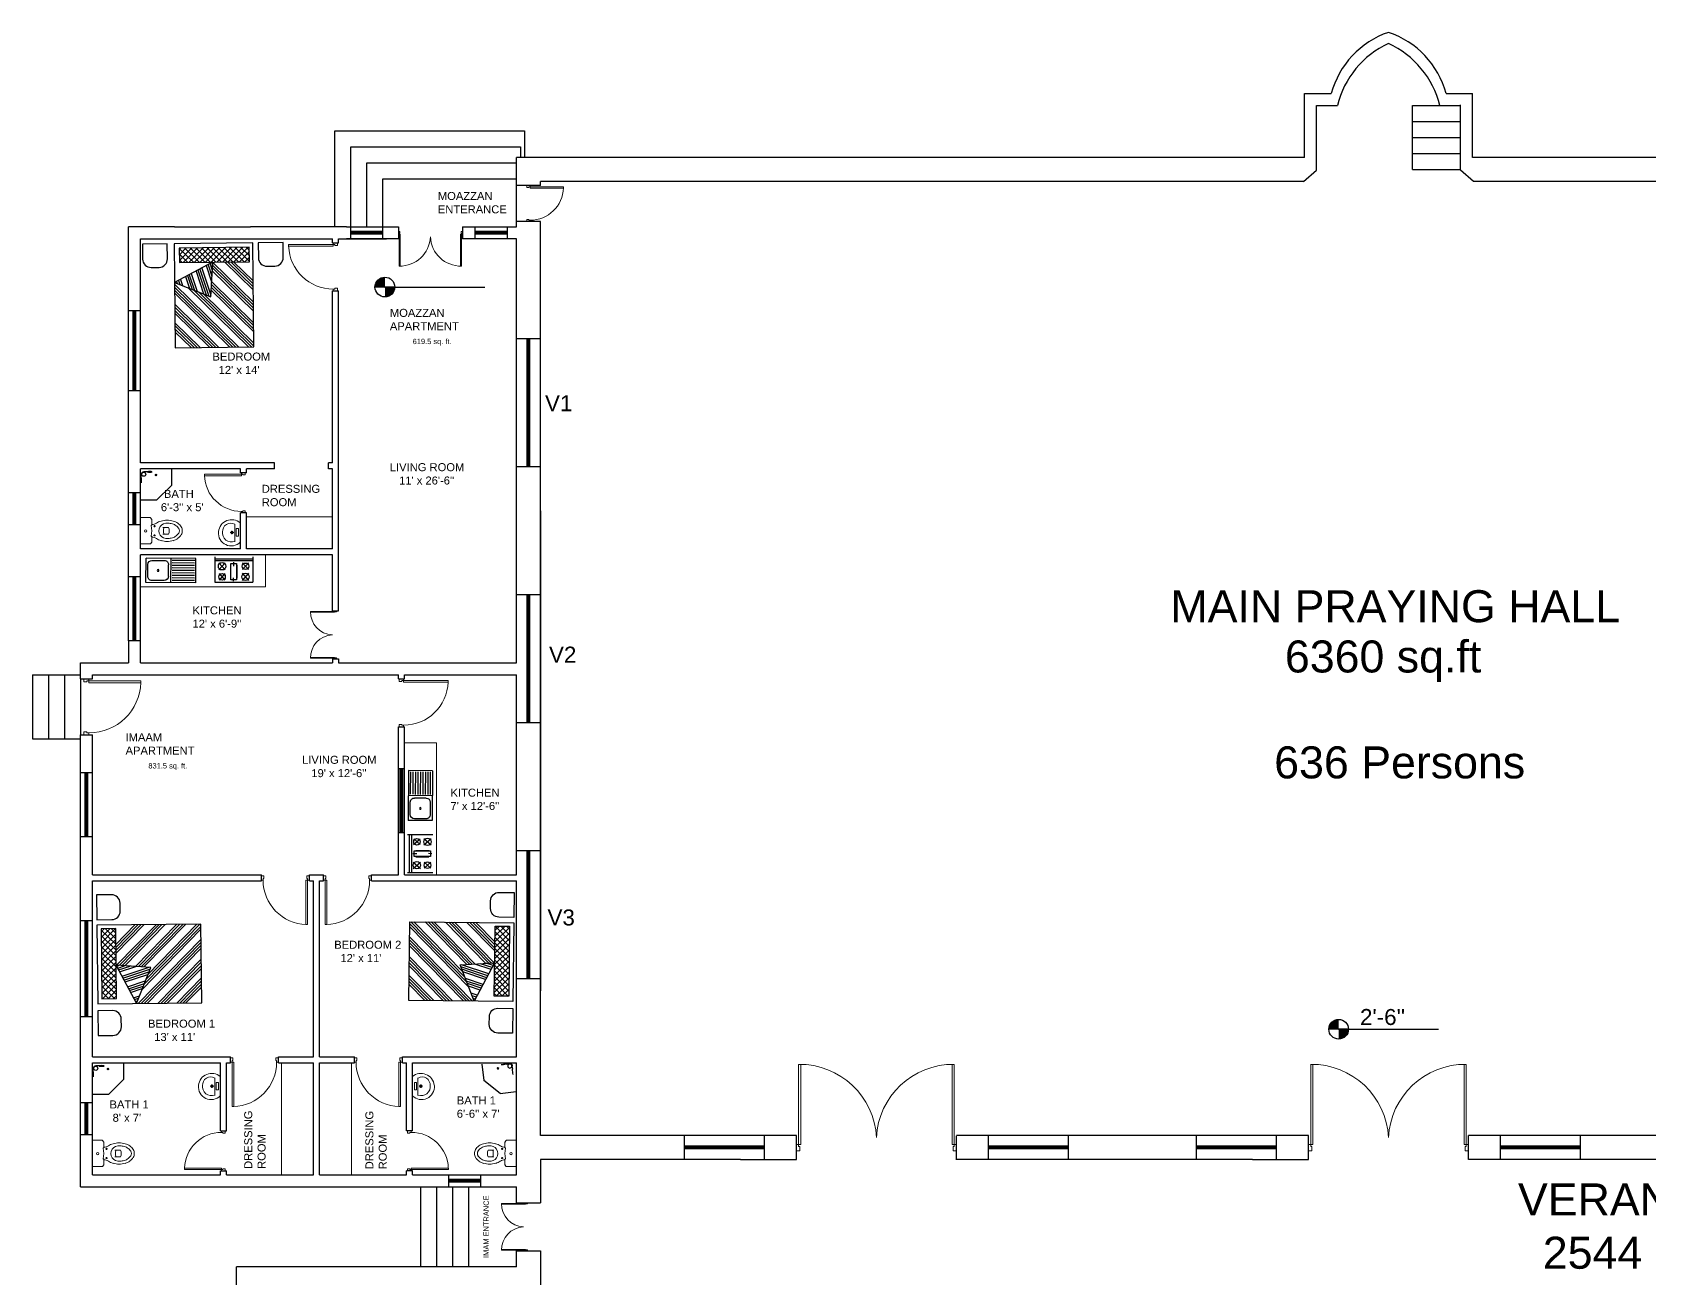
# Model space of a CAD drawing. Header units: inches. Extents: x -6210 to 141093, y -2740 to 21225.
# Drawn here: x 87850 to 89063, y 6808 to 7742 of the extents above; entities that cross this region are included whole.
import ezdxf

# ---------------------------------------------------------------- set-up
doc = ezdxf.new("R2010")
doc.units = ezdxf.units.IN
doc.header["$LTSCALE"] = 100
doc.header["$MEASUREMENT"] = 0
doc.linetypes.add('CENTER', pattern=[2, 1.25, -0.25, 0.25, -0.25])
for name, color, linetype in [('1text', 6, 'Continuous'), ('FIXTURES', 251, 'Continuous'), ('furniture', 9, 'Continuous'), ('steps', 9, 'Continuous'), ('wal 1', 1, 'CENTER'), ('walls', 1, 'Continuous'), ('windows', 150, 'Continuous')]:
    doc.layers.add(name, color=color, linetype=linetype)
doc.layers.add('DOOR', color=11, linetype='Continuous', lineweight=5)
doc.layers.add('FURNITUR', color=253, linetype='Continuous', lineweight=18)
doc.styles.get("Standard").update_dxf_attribs({"font": 'arial.ttf', "height": 4})

# ---------------------------------------------------------------- blocks, each defined once
blk = doc.blocks.new('FDSADDFAEREWRWER')
at = {"layer": 'FURNITUR'}
for p, q in [((38122.8, -26485.2), (38118.7, -26485.2)), ((38129.7, -26484.3), (38128.3, -26484.3)), ((38129, -26485), (38129, -26483.6)), ((38131, -26483.3), (38131, -26479.5)), ((38131, -26487.7), (38131.5, -26483.7)), ((38131, -26487.7), (38131.5, -26491.7)), ((38131.1, -26479.3), (38132, -26478)), ((38131.4, -26483.6), (38131.1, -26483.4)), ((38139.5, -26477.9), (38132.4, -26477.9)), ((38139.7, -26497.4), (38139.7, -26478.1)), ((38122.8, -26490.3), (38118.7, -26490.3)), ((38129.7, -26491.2), (38128.3, -26491.2)), ((38129, -26491.9), (38129, -26490.5)), ((38131, -26495.9), (38131, -26492.1)), ((38131.3, -26491.9), (38131.1, -26492)), ((38131.1, -26496.2), (38132, -26497.4)), ((38139.5, -26497.6), (38132.4, -26497.6))]:
    blk.add_line(p, q, dxfattribs=at)
at = {"layer": 'FURNITUR', "extrusion": (0, 0, -1)}
for centre, major_axis, start_param, end_param in [((38113.9, -26487.7), (-4.02, 4.02), -0.785398, -0.250471), ((38113.9, -26487.7), (-4.02, -4.02), 0.250471, 0.785398), ((38116.6, -26489.4), (-6.28, 6.28), -0.250471, 0.175324), ((38113.9, -26487.7), (-2.45, -2.45), 0.785398, 1.320326), ((38113.9, -26487.7), (-2.45, 2.45), -1.320326, -0.785398), ((38116.6, -26489.4), (-4.71, 4.71), -0.250471, 0.175324), ((38118.4, -26491.9), (-8.51, 8.51), 0.175324, 0.503558), ((38118.4, -26491.9), (-6.94, -6.94), 1.74612, 2.074355), ((38119.6, -26496), (-11.5, 11.5), 0.503558, 0.785398), ((38119.6, -26496), (-9.95, -9.95), 2.074355, 2.310238), ((38123.2, -26487.7), (-3.69, -3.69), 0.295539, 1.275258), ((38118.7, -26485.4), (-0.125, -0.125), 1.275258, 2.356194), ((38119.9, -26487.7), (-4.12, 4.12), 0.626699, 4.08569), ((38119.6, -26496), (-11.5, -11.5), 2.356194, 2.638034), ((38114.8, -26487.7), (-5.34, -5.34), 3.582609, 4.271372), ((38120.8, -26491.9), (-8.51, 8.51), 1.067238, 1.389176), ((38131.1, -26476), (-4.89, -4.89), 5.503466, 6.019803), ((38129, -26484.3), (-0.275, 0.275), 3.926991, 7.068583), ((38129, -26484.3), (-0.275, 0.275), 0.785398, 3.926991), ((38131.5, -26479.5), (-0.314, 0.314), -0.785398, -0.165149), ((38131.2, -26483.3), (-0.125, 0.125), 4.434999, 5.497787), ((38131.3, -26483.7), (-0.125, -0.125), 2.864203, 4.034681), ((38132.4, -26478.3), (-0.314, -0.314), 1.405648, 2.356194), ((38135.7, -26487.7), (-0.627, 0.627), -0.785398, 2.356194), ((38135.7, -26487.7), (-0.627, -0.627), 3.926991, 7.068583), ((38139.5, -26478.1), (-0.157, -0.157), 2.356194, 3.926991), ((38116.6, -26486.1), (-6.28, 6.28), 4.537065, 4.96286), ((38116.6, -26486.1), (-4.71, 4.71), 4.537065, 4.96286), ((38118.4, -26483.5), (-8.51, 8.51), 4.208831, 4.537065), ((38118.4, -26483.5), (-6.94, -6.94), 5.779627, 6.107861), ((38119.6, -26479.4), (-11.5, -11.5), 5.497787, 5.779627), ((38119.6, -26479.4), (-9.95, 9.95), 3.972947, 4.208831), ((38118.7, -26490.1), (-0.125, 0.125), 3.926991, 5.007928), ((38119.6, -26479.4), (-11.5, 11.5), 3.645151, 3.926991), ((38120.8, -26483.5), (-8.51, -8.51), 4.894009, 5.215947), ((38131.1, -26499.4), (-4.89, 4.89), 0.263382, 0.779719), ((38129, -26491.2), (-0.275, 0.275), 3.926991, 7.068583), ((38129, -26491.2), (-0.275, 0.275), 0.785398, 3.926991), ((38131.2, -26492.1), (-0.125, 0.125), -0.785398, 0.415559), ((38131.5, -26495.9), (-0.314, 0.314), -1.405648, -0.785398), ((38131.3, -26491.7), (-0.125, -0.125), 3.819301, 5.127948), ((38132.4, -26497.2), (-0.314, 0.314), 3.926991, 4.877538), ((38139.5, -26497.4), (-0.157, -0.157), 3.926991, 5.497787)]:
    blk.add_ellipse(centre, major_axis=major_axis, ratio=1, start_param=start_param, end_param=end_param, dxfattribs=at)
blk = doc.blocks.new('LAV', base_point=(396, 588))
for p, q in [((396.2, 580.6), (396.2, 595.1)), ((397.6, 585), (397.6, 590.7)), ((397.6, 590.7), (399.3, 590.7)), ((399.3, 585), (397.6, 585)), ((399.3, 590.7), (399.3, 585)), ((400.3, 580.9), (400.3, 594)), ((396.2, 580.6), (396.2, 580.6)), ((400.3, 580.9), (400.3, 580.9))]:
    blk.add_line(p, q)
for centre, radius, start, end in [((402.6, 587.4), 10, 6.3511, 130.1512), ((403.4, 588.7), 6.06, 355.5607, 119.9347), ((403, 587.4), 9.62, 225.0409, 4.876), ((402.9, 587.3), 6.63, 247.3713, 10.7334)]:
    blk.add_arc(centre, radius, start, end)
blk = doc.blocks.new('A$C56213ABD')
for points in [[(11.2, 10.1), (8.6, 10.1)], [(9.9, 11.4), (9.9, 8.7)]]:
    blk.add_lwpolyline(points)
for radius in [0.938, 0.75]:
    blk.add_circle((9.9, 10.1), radius)
at = {"rotation": 270}
blk.add_blockref('LAV', (10.1, 16.5), dxfattribs=at)
blk = doc.blocks.new('D')
at = {"layer": 'DOOR'}
for p, q in [((73476.83, 10997.38), (73476.83, 10955.35)), ((73477.98, 10955.35), (73477.98, 10997.38)), ((73557.36, 10955.35), (73557.36, 10997.38)), ((73558.52, 10997.38), (73558.52, 10955.35)), ((73475.67, 10955.37), (73476.83, 10955.37)), ((73475.67, 10951.98), (73475.67, 10955.37)), ((73476.83, 10955.37), (73476.83, 10954.21)), ((73476.83, 10955.35), (73477.98, 10955.35)), ((73476.83, 10954.21), (73477.4, 10954.21)), ((73477.4, 10954.21), (73477.4, 10951.98)), ((73558.52, 10955.35), (73557.36, 10955.35)), ((73557.94, 10954.21), (73557.94, 10951.98)), ((73558.52, 10954.21), (73557.94, 10954.21)), ((73559.67, 10955.37), (73558.52, 10955.37)), ((73558.52, 10955.37), (73558.52, 10954.21)), ((73559.67, 10951.98), (73559.67, 10955.37)), ((73477.4, 10951.98), (73475.67, 10951.98)), ((73557.94, 10951.98), (73559.67, 10951.98))]:
    blk.add_line(p, q, dxfattribs=at)
for centre, start, end in [((73477.4, 10957.07), 2.7057, 90.82091), ((73557.94, 10957.07), 89.17909, 177.2943)]:
    blk.add_arc(centre, 40.31, start, end, dxfattribs=at)
blk = doc.blocks.new('D1')
for points in [[(1.5, 40.9), (1.5, 1.9), (3, 1.9), (3, 40.9)], [(1.5, 0.4), (2.2, 0.4), (2.2, -1.9), (0, -1.9), (0, 1.9), (1.5, 1.9)], [(42, 1.9), (42, -1.9), (39.8, -1.9), (39.8, 0.4), (40.5, 0.4), (40.5, 1.9)]]:
    blk.add_lwpolyline(points, close=True)
blk.add_arc((1.5, 1.9), 39, 0, 88.1502)
blk = doc.blocks.new('*X11')
at = {"color": 0}
for p, q in [((668.9, 1093.1), (682.2, 1106.5)), ((668.9, 1098.5), (676.9, 1106.5)), ((668.9, 1103.8), (671.6, 1106.5)), ((678.4, 1092.9), (668.9, 1102.4)), ((683.7, 1092.9), (670.1, 1106.5)), ((674, 1092.9), (687.5, 1106.5)), ((689, 1092.9), (675.4, 1106.5)), ((679.3, 1092.9), (692.8, 1106.5)), ((694.3, 1092.9), (680.7, 1106.5)), ((684.6, 1092.9), (698.1, 1106.5)), ((699.6, 1092.9), (686, 1106.5)), ((689.9, 1092.9), (703.4, 1106.5)), ((704.9, 1092.9), (691.3, 1106.5)), ((695.2, 1092.9), (708.7, 1106.5)), ((710.2, 1092.9), (696.6, 1106.5)), ((700.5, 1092.9), (714.1, 1106.5)), ((715.5, 1092.9), (701.9, 1106.5)), ((705.8, 1092.9), (719.4, 1106.5)), ((720.8, 1092.9), (707.2, 1106.5)), ((711.1, 1092.9), (724.7, 1106.5)), ((726.1, 1092.9), (712.5, 1106.5)), ((716.4, 1092.9), (730, 1106.5)), ((731.4, 1092.9), (717.8, 1106.5)), ((721.7, 1092.9), (734.9, 1106.1)), ((734.9, 1094.7), (723.1, 1106.5)), ((727, 1092.9), (734.9, 1100.8)), ((734.9, 1100), (728.4, 1106.5)), ((734.9, 1105.3), (733.7, 1106.5)), ((673.1, 1092.9), (668.9, 1097.1)), ((732.3, 1092.9), (734.9, 1095.5))]:
    blk.add_line(p, q, dxfattribs=at)
blk = doc.blocks.new('BED')
for p, q in [((-30, -4.1), (36, -4.1)), ((-30, -17.7), (-30, -4.1)), ((36, -4.1), (36, -17.7)), ((-33.3, -44.3), (-6.6, -17.7)), ((-33.3, -38.7), (-12.3, -17.7)), ((-33.3, -41.5), (-9.4, -17.7)), ((-33.3, -35.8), (-15.1, -17.7)), ((-33.3, -55.8), (4.9, -17.7)), ((-33.3, -58.6), (4.8, -20.6)), ((-33.3, -61.4), (5, -23.2)), ((-33.3, -64.3), (5.2, -25.9)), ((36, -17.7), (-30, -17.7)), ((6.9, -50.3), (4.6, -17.8)), ((4.7, -17.9), (40.8, -36.5)), ((5.4, -18.3), (4.8, -20.2)), ((7.2, -19.2), (5.1, -25.6)), ((9, -20.1), (5.5, -30.9)), ((10.9, -20.8), (5.9, -36.3)), ((15, -23.2), (6.8, -48.8)), ((16.8, -24.1), (8.6, -49.6)), ((18.7, -24.9), (11, -48.6)), ((20.4, -26.2), (13.5, -47.6)), ((25, -28.3), (19.6, -45.1)), ((26.8, -29.3), (22, -44.2)), ((28.6, -30.2), (24.4, -43.2)), ((-33.3, -75.2), (5.9, -36.1)), ((-33.3, -78), (6.1, -38.7)), ((-33.3, -80.9), (6.2, -41.4)), ((-33.3, -83.7), (6.4, -44)), ((-33.3, -97.2), (18.3, -45.7)), ((-31.3, -98.1), (23.1, -43.7)), ((-28.5, -98.1), (27.9, -41.8)), ((-19.1, -98.1), (40.8, -38.2)), ((-16.3, -98.1), (40.8, -41)), ((-13.5, -98.1), (40.8, -43.9)), ((40.8, -36.5), (6.9, -50.3)), ((30.4, -31.1), (26.8, -42.2)), ((35.3, -33.7), (33.5, -39.5)), ((37.1, -34.6), (35.9, -38.5)), ((38.9, -35.5), (38.3, -37.5)), ((-33.3, -94.4), (13.5, -47.6)), ((-10.6, -98.1), (40.8, -46.7)), ((-0.2, -98.1), (40.8, -57.1)), ((2.6, -98.1), (40.8, -59.9)), ((5.5, -98.1), (40.8, -62.8)), ((8.3, -98.1), (40.8, -65.6)), ((17.4, -98.1), (40.8, -74.7)), ((20.2, -98.1), (40.8, -77.5)), ((23.1, -98.1), (40.8, -80.4)), ((25.9, -98.1), (40.8, -83.2))]:
    blk.add_line(p, q)
for points in [[(-61.9, -14.1), (-61.9, 0), (-38.5, 0), (-38.5, -14.1, -0.414214), (-46.5, -22.1), (-53.9, -22.1, -0.414214)], [(47.3, -14.1), (47.3, 0), (70.7, 0), (70.7, -14.1, -0.414214), (62.7, -22.1), (55.3, -22.1, -0.414214)]]:
    blk.add_lwpolyline(points, format="xyb", close=True)
blk.add_lwpolyline([(-33.3, -98.1), (-33.3, 0), (40.8, 0), (40.8, -98.1)], close=True)
blk.add_blockref('*X11', (-698.9, -1110.6))
blk = doc.blocks.new('f')
at = {"layer": 'FIXTURES'}
for p, q in [((3718.8, 2061), (3718.8, 2080.5)), ((3746.2, 2079.7), (3746.2, 2079.3)), ((3746.2, 2079.5), (3750.2, 2079.5)), ((3753.2, 2072.4), (3753.2, 2076.5)), ((3718.8, 2061), (3736.8, 2043)), ((3750.3, 2060.9), (3748.5, 2062.7)), ((3750.3, 2062.7), (3748.5, 2060.9)), ((3753, 2072.4), (3753.4, 2072.4)), ((3756.8, 2043), (3736.8, 2043))]:
    blk.add_line(p, q, dxfattribs=at)
for centre, radius in [((3750.3, 2076.5), 2.45), ((3749.4, 2061.8), 0.675)]:
    blk.add_circle(centre, radius, dxfattribs=at)
for centre, radius, start, end in [((3743, 2115.6), 36.4, 265.0668, 274.9332), ((3750.2, 2076.5), 3.03, 0, 90), ((3789.3, 2069.3), 36.4, 175.0668, 184.9332), ((3717.1, 2069.3), 36.4, 355.0668, 4.9332)]:
    blk.add_arc(centre, radius, start, end, dxfattribs=at)
blk = doc.blocks.new('COOKR2')
at = {"layer": 'furniture'}
for p, q in [((12.7, 54), (36.7, 54)), ((14.7, 18), (14.7, 54)), ((16.7, 54), (16.7, 18)), ((18.6, 44.3), (24.7, 49.8)), ((18.6, 49.8), (24.7, 44.3)), ((28.3, 44), (35, 50)), ((28.3, 50), (35, 44)), ((17.8, 35.8), (21.7, 35.8)), ((20.7, 38.8), (33.1, 38.8)), ((20.7, 32.8), (33.1, 32.8)), ((35.7, 35.8), (32.5, 35.8)), ((12.7, 18), (36.7, 18)), ((18.3, 27.9), (25, 21.9)), ((18.3, 21.9), (25, 27.9)), ((28.6, 27.7), (34.7, 22.2)), ((28.6, 22.2), (34.7, 27.7))]:
    blk.add_line(p, q, dxfattribs=at)
blk.add_lwpolyline([(19.1, 38.6), (34.5, 38.6), (34.5, 33.1), (19.1, 33.1)], close=True, dxfattribs=at)
for centre, radius in [((21.7, 47), 3.08), ((31.7, 47), 3.49), ((21.7, 24.9), 3.49), ((31.7, 24.9), 3.08)]:
    blk.add_circle(centre, radius, dxfattribs=at)
blk = doc.blocks.new('sink')
at = {"layer": 'furniture'}
for p, q in [((72792.84, 10161.05), (72819.81, 10165.76)), ((72795.12, 10147.99), (72792.84, 10161.05)), ((72793.7, 10160.09), (72805.84, 10162.21)), ((72793.94, 10158.74), (72806.07, 10160.86)), ((72808.6, 10150.34), (72806.32, 10163.4)), ((72809.32, 10153.94), (72808.22, 10160.26)), ((72816.82, 10164.08), (72810.08, 10162.9)), ((72820.56, 10155.9), (72819.46, 10162.22)), ((72822.09, 10152.69), (72819.81, 10165.76)), ((72794.17, 10157.4), (72806.31, 10159.51)), ((72794.41, 10156.05), (72806.54, 10158.16)), ((72794.64, 10154.7), (72806.78, 10156.82)), ((72794.88, 10153.35), (72807.01, 10155.47)), ((72795.11, 10152), (72807.25, 10154.12)), ((72795.12, 10147.99), (72822.09, 10152.69)), ((72795.35, 10150.65), (72807.48, 10152.77)), ((72795.58, 10149.31), (72807.72, 10151.42)), ((72811.96, 10152.08), (72818.7, 10153.26))]:
    blk.add_line(p, q, dxfattribs=at)
blk.add_circle((72814.39, 10158.08), 0.446, dxfattribs=at)
for centre, start, end in [((72810.47, 10160.65), 99.89527, 189.89527), ((72817.21, 10161.83), 9.89527, 99.89527), ((72811.57, 10154.33), 189.89527, 279.89527), ((72818.31, 10155.51), 279.89527, 9.89527)]:
    blk.add_arc(centre, 2.28, start, end, dxfattribs=at)

msp = doc.modelspace()

# ---------------------------------------------------------------- hatches: boundary and pattern name
at = {"layer": '1text'}
h = msp.add_hatch(color=256, dxfattribs=at)
h.dxf.hatch_style = 1
h.paths.add_polyline_path([(88114.66628, 7558.81991, 0.4142135624), (88107.28305, 7551.43667), (88114.66628, 7551.43667)])
h.paths.add_polyline_path([(88122.04952, 7551.43667), (88114.66628, 7551.43667), (88114.66628, 7544.05344, 0.4142135624)])
h = msp.add_hatch(color=256, dxfattribs=at)
h.dxf.hatch_style = 1
h.paths.add_polyline_path([(88829.96904, 7002.28195, 0.4142135624), (88822.5858, 6994.89872), (88829.96904, 6994.89872)])
h.paths.add_polyline_path([(88837.35227, 6994.89872), (88829.96904, 6994.89872), (88829.96904, 6987.51548, 0.4142135624)])

# ---------------------------------------------------------------- linework, layer by layer
for p, q in [((88122.04952, 7551.43667), (88107.28305, 7551.43667)), ((88114.66628, 7551.43667), (88189.60768, 7551.43667)), ((88837.35227, 6994.89872), (88822.5858, 6994.89872)), ((88829.96904, 6994.89872), (88904.91043, 6994.89872))]:
    msp.add_line(p, q, dxfattribs=at)
for centre in [(88114.66628, 7551.43667), (88829.96904, 6994.89872)]:
    msp.add_circle(centre, 7.38324, dxfattribs=at)
at = {"layer": 'FIXTURES'}
msp.add_line((87987.08838, 7330.16224), (88015.65397, 7330.16224), dxfattribs=at)
at = {"layer": 'FURNITUR'}
for p, q in [((88075.32052, 7379.09943), (88010.82052, 7379.09943)), ((88025.28282, 7350.59943), (88025.28282, 7326.59943)), ((88025.28282, 7326.59943), (87931.32052, 7326.59943)), ((88129.32052, 7209.69475), (88153.32052, 7209.69475)), ((88153.32052, 7110.59943), (88153.32052, 7209.69475)), ((88037.07052, 6885.59943), (88037.07052, 6969.59943)), ((88089.57052, 6885.59943), (88089.57052, 6969.59943))]:
    msp.add_line(p, q, dxfattribs=at)
at = {"layer": 'steps'}
for p, q in [((88885.32052, 7687.58138), (88921.32052, 7687.58138)), ((88885.32052, 7639.58138), (88885.32052, 7687.58138)), ((88921.32052, 7639.58138), (88921.32052, 7688.05719)), ((88077.23672, 7596.59943), (88077.23672, 7668.59943)), ((88077.23672, 7668.59943), (88219.32052, 7668.59943)), ((88219.32052, 7668.59943), (88219.32052, 7648.58138)), ((88885.32052, 7675.58138), (88921.32052, 7675.58138)), ((88089.23672, 7596.59943), (88089.23672, 7656.59943)), ((88089.23672, 7656.59943), (88216.32052, 7656.59943)), ((88216.32052, 7656.59943), (88216.32052, 7648.58138)), ((88885.32052, 7663.58138), (88921.32052, 7663.58138)), ((88101.23672, 7596.59943), (88101.23672, 7644.59943)), ((88101.23672, 7644.59943), (88213.32052, 7644.59943)), ((88885.32052, 7651.58138), (88921.32052, 7651.58138)), ((88113.23672, 7596.59943), (88113.23672, 7632.59943)), ((88113.23672, 7632.59943), (88213.32052, 7632.59943)), ((88885.32052, 7639.58138), (88921.32052, 7639.58138)), ((88213.32052, 7600.58138), (88213.32052, 7627.58138)), ((87850.32052, 7260.59943), (87850.32052, 7212.59943)), ((87850.32052, 7260.59943), (87886.32052, 7260.59943)), ((87862.32052, 7260.59943), (87862.32052, 7212.59943)), ((87874.32052, 7260.59943), (87874.32052, 7212.59943)), ((87886.32052, 7257.59943), (87886.32052, 7215.59943)), ((87850.32052, 7212.59943), (87886.32052, 7212.59943)), ((88141.32052, 6876.59943), (88141.32052, 6816.59943)), ((88153.32052, 6876.59943), (88153.32052, 6816.59943)), ((88165.32052, 6876.59943), (88165.32052, 6816.59943)), ((88177.32052, 6876.59943), (88177.32052, 6816.59943))]:
    msp.add_line(p, q, dxfattribs=at)
at = {"layer": 'wal 1'}
for p, q in [((87956.82052, 7596.59943), (87922.32052, 7596.59943)), ((88085.82052, 7596.59943), (88013.82052, 7596.59943)), ((87931.32052, 7587.59943), (87956.82052, 7587.59943)), ((88013.82052, 7587.59943), (88043.82052, 7587.59943)), ((88043.82052, 7587.59943), (88075.32052, 7587.59943)), ((88075.32052, 7584.59943), (88079.82052, 7584.59943)), ((88079.82052, 7587.59943), (88085.82052, 7587.59943)), ((88075.32052, 7548.59943), (88079.82052, 7548.59943))]:
    msp.add_line(p, q, dxfattribs=at)
at = {"layer": 'walls', "color": 1}
for p, q in [((88804.32052, 7648.58138), (88804.32052, 7696.58138)), ((88804.32052, 7696.58138), (88824.46797, 7696.58138)), ((88910.49777, 7696.58138), (88930.32052, 7696.58138)), ((88930.32052, 7648.58138), (88930.32052, 7696.58138)), ((88813.32052, 7648.58138), (88813.32052, 7687.58138)), ((88813.32052, 7687.58138), (88829.12278, 7687.58138)), ((88905.84184, 7687.58138), (88921.32052, 7687.58138)), ((88921.32052, 7648.58138), (88921.32052, 7687.58138)), ((88804.32052, 7648.58138), (88804.32052, 7656.6222)), ((88813.32052, 7639.10755), (88813.32052, 7656.6222)), ((88921.32052, 7639.10755), (88921.32052, 7658.03744)), ((88930.32052, 7648.58138), (88930.32052, 7658.03744)), ((88788.40113, 7648.58138), (88213.32052, 7648.58138)), ((88213.32052, 7627.58138), (88213.32052, 7648.58138)), ((88804.32052, 7648.58138), (88788.40113, 7648.58138)), ((89521.32052, 7648.58138), (88930.32052, 7648.58138)), ((88788.40113, 7630.58138), (88231.32052, 7630.58138)), ((88231.32052, 7627.58138), (88231.32052, 7630.58138)), ((88803.60185, 7630.58138), (88788.40113, 7630.58138)), ((89503.32052, 7630.58138), (88931.03919, 7630.58138)), ((88231.32052, 7627.58138), (88213.32052, 7627.58138)), ((88213.32052, 7596.59943), (88213.32052, 7600.58138)), ((88231.32052, 7600.58138), (88213.32052, 7600.58138)), ((88231.32052, 6915.08138), (88231.32052, 7600.58138)), ((88213.32052, 7566.59943), (88213.32052, 7587.59943)), ((88213.32052, 7542.59943), (88213.32052, 7566.59943)), ((88213.32052, 7269.59943), (88213.32052, 7542.59943)), ((88231.32052, 7383.71544), (88231.32052, 7023.71544)), ((88124.82052, 7257.59943), (88124.82052, 7260.59943)), ((88129.32052, 7257.59943), (88129.32052, 7260.59943)), ((88213.32052, 7110.59943), (88213.32052, 7260.59943)), ((88213.32052, 7191.59943), (88213.32052, 7260.59943)), ((88124.82052, 7110.59943), (88124.82052, 7221.59943)), ((88129.32052, 7110.59943), (88129.32052, 7221.59943)), ((88213.32052, 7020.59943), (88213.32052, 7106.09943)), ((88213.32052, 6974.09943), (88213.32052, 7020.59943)), ((88213.32052, 6885.59943), (88213.32052, 6969.59943)), ((88423.32059, 6915.08138), (88231.32052, 6915.08138)), ((88339.32052, 6897.08138), (88339.32052, 6915.08138)), ((88399.32052, 6897.08138), (88399.32052, 6915.08138)), ((88423.32059, 6897.13115), (88423.32059, 6915.13115)), ((88807.32059, 6915.08138), (88543.32045, 6915.08138)), ((88543.32045, 6897.03162), (88543.32045, 6915.03162)), ((88567.32052, 6897.08138), (88567.32052, 6915.08138)), ((88627.32052, 6897.08138), (88627.32052, 6915.08138)), ((88723.32052, 6897.08138), (88723.32052, 6915.08138)), ((88783.32052, 6897.08138), (88783.32052, 6915.08138)), ((88807.32059, 6897.13115), (88807.32059, 6915.13115)), ((89191.32052, 6915.08138), (88927.32052, 6915.08138)), ((88927.32052, 6897.08138), (88927.32052, 6915.08138)), ((88951.32052, 6897.08138), (88951.32052, 6915.08138)), ((89011.32052, 6897.08138), (89011.32052, 6915.08138)), ((88381.32052, 6897.08138), (88231.32052, 6897.08138)), ((88231.32052, 6897.08138), (88231.32052, 6864.59943)), ((88381.32052, 6897.08138), (88423.32059, 6897.13115)), ((88765.32052, 6897.08138), (88543.32045, 6897.08138)), ((88765.32052, 6897.08138), (88807.32059, 6897.08138)), ((89191.32052, 6897.08138), (88927.32052, 6897.08138)), ((88213.32052, 6864.59943), (88213.32052, 6876.59943)), ((88213.32052, 6816.59943), (88213.32052, 6828.59943)), ((88231.32052, 6828.59943), (88231.32052, 6610.58138)), ((88003.32052, 6431.09943), (88003.32052, 6816.59943)), ((88213.32052, 6816.59943), (88003.32052, 6816.59943))]:
    msp.add_line(p, q, dxfattribs=at)
at = {"layer": 'walls'}
for p, q in [((88803.60185, 7630.58138), (88813.32052, 7639.10755)), ((88931.03919, 7630.58138), (88921.32052, 7639.10755)), ((87922.32052, 7286.09943), (87922.32052, 7596.59943)), ((87956.82052, 7596.59943), (88013.82052, 7596.59943)), ((88085.82052, 7596.59943), (88124.82052, 7596.59943)), ((88089.23672, 7587.59943), (88089.23672, 7596.59943)), ((88113.23672, 7587.59943), (88113.23672, 7596.59943)), ((88124.82052, 7596.59943), (88124.82052, 7587.59943)), ((88172.82052, 7596.59943), (88213.32052, 7596.59943)), ((88172.82052, 7596.59943), (88172.82052, 7587.59943)), ((88182.52875, 7587.59943), (88182.52875, 7596.59943)), ((88206.52875, 7587.59943), (88206.52875, 7596.59943)), ((88210.32052, 7596.59943), (88213.32052, 7596.59943)), ((87931.32052, 7419.59943), (87931.32052, 7587.59943)), ((87956.82052, 7587.59943), (88013.82052, 7587.59943)), ((87983.82052, 7587.59943), (88013.82052, 7587.59943)), ((88075.32052, 7584.59943), (88075.32052, 7587.59943)), ((88079.82052, 7584.59943), (88079.82052, 7587.59943)), ((88124.82052, 7587.59943), (88085.82052, 7587.59943)), ((88085.82052, 7587.59943), (88115.82052, 7587.59943)), ((88213.32052, 7587.59943), (88172.82052, 7587.59943)), ((88213.32052, 7587.59943), (88210.32052, 7587.59943)), ((88075.32052, 7419.59943), (88075.32052, 7548.59943)), ((88079.82052, 7308.59943), (88079.82052, 7548.59943)), ((87931.32052, 7533.59943), (87922.32052, 7533.59943)), ((88213.32052, 7512.83138), (88231.32052, 7512.83138)), ((87931.32052, 7473.59943), (87922.32052, 7473.59943)), ((88031.82052, 7419.59943), (87931.32052, 7419.59943)), ((87931.32052, 7355.09943), (87931.32052, 7415.09943)), ((88006.32052, 7415.09943), (87931.32052, 7415.09943)), ((88006.32052, 7412.09943), (88006.32052, 7415.09943)), ((88010.82052, 7412.09943), (88006.32052, 7412.09943)), ((88010.82052, 7412.09943), (88010.82052, 7415.09943)), ((88031.82052, 7415.09943), (88010.82052, 7415.09943)), ((88031.82052, 7415.09943), (88031.82052, 7419.59943)), ((88072.32052, 7415.09943), (88072.32052, 7419.59943)), ((88075.32052, 7419.59943), (88072.32052, 7419.59943)), ((88075.32052, 7415.09943), (88072.32052, 7415.09943)), ((88075.32052, 7355.09943), (88075.32052, 7415.09943)), ((88213.32052, 7416.83138), (88231.32052, 7416.83138)), ((87931.32052, 7397.09943), (87922.32052, 7397.09943)), ((88006.32052, 7355.09943), (88006.32052, 7382.09943)), ((88010.82052, 7382.09943), (88006.32052, 7382.09943)), ((88010.82052, 7355.09943), (88010.82052, 7382.09943)), ((87931.32052, 7373.09943), (87922.32052, 7373.09943)), ((88006.32052, 7355.09943), (87931.32052, 7355.09943)), ((87931.32052, 7269.59943), (87931.32052, 7350.59943)), ((88075.32052, 7350.59943), (87931.32052, 7350.59943)), ((88075.32052, 7355.09943), (88010.82052, 7355.09943)), ((88075.32052, 7308.59943), (88075.32052, 7350.59943)), ((87931.32052, 7269.59943), (87931.32052, 7343.09943)), ((87931.32052, 7334.09943), (87922.32052, 7334.09943)), ((88213.32052, 7320.83138), (88231.32052, 7320.83138)), ((88075.32052, 7308.59943), (88079.82052, 7308.59943)), ((87931.32052, 7286.09943), (87922.32052, 7286.09943)), ((87922.32052, 7286.09943), (87922.32052, 7269.59943)), ((87886.32052, 7257.59943), (87886.32052, 7269.59943)), ((87886.32052, 7269.59943), (87922.32052, 7269.59943)), ((87931.32052, 7269.59943), (87940.32052, 7269.59943)), ((87940.32052, 7269.59943), (88039.31977, 7269.59943)), ((88039.31977, 7269.59943), (88075.31977, 7269.59943)), ((88075.31977, 7272.59943), (88079.81977, 7272.59943)), ((88075.31977, 7272.59943), (88075.31977, 7269.59943)), ((88079.81977, 7272.59943), (88079.81977, 7269.59943)), ((88079.81977, 7269.59943), (88213.32052, 7269.59943)), ((87886.32052, 7257.59943), (87895.32052, 7257.59943)), ((87895.32052, 7257.59943), (87895.32052, 7260.59943)), ((87895.32052, 7260.59943), (88124.82052, 7260.59943)), ((88124.82052, 7257.59943), (88129.32052, 7257.59943)), ((88129.32052, 7260.59943), (88213.32052, 7260.59943)), ((88124.82052, 7221.59943), (88129.32052, 7221.59943)), ((88213.32052, 7224.83138), (88231.32052, 7224.83138)), ((87886.32052, 6876.59943), (87886.32052, 7215.59943)), ((87886.32052, 7215.59943), (87895.32052, 7215.59943)), ((87895.32052, 7110.59943), (87895.32052, 7215.59943)), ((87895.32052, 7187.09943), (87886.32052, 7187.09943)), ((88129.32052, 7190.09943), (88124.82052, 7190.09943)), ((87895.32052, 7139.09943), (87886.32052, 7139.09943)), ((88129.32052, 7142.09943), (88124.82052, 7142.09943)), ((88213.32052, 7128.83138), (88231.32052, 7128.83138)), ((87895.32052, 7110.59943), (88022.07052, 7110.59943)), ((88022.07052, 7106.09943), (88022.07052, 7110.59943)), ((88058.07052, 7110.59943), (88068.57052, 7110.59943)), ((88058.07052, 7106.09943), (88058.07052, 7110.59943)), ((88068.57052, 7106.09943), (88068.57052, 7110.59943)), ((88104.57052, 7110.59943), (88124.82052, 7110.59943)), ((88104.57052, 7106.09943), (88104.57052, 7110.59943)), ((88129.32052, 7110.59943), (88213.32052, 7110.59943)), ((87895.32052, 6974.09943), (87895.32052, 7106.09943)), ((87895.32052, 7106.09943), (88022.07052, 7106.09943)), ((88058.07052, 7106.09943), (88061.07052, 7106.09943)), ((88061.07052, 6974.09943), (88061.07052, 7106.09943)), ((88065.57052, 7106.09943), (88068.57052, 7106.09943)), ((88065.57052, 6974.09943), (88065.57052, 7106.09943)), ((88104.57052, 7106.09943), (88213.32052, 7106.09943)), ((87895.32052, 7076.09943), (87886.32052, 7076.09943)), ((88213.32052, 7032.83138), (88231.32052, 7032.83138)), ((87895.32052, 7004.09943), (87886.32052, 7004.09943)), ((87895.32052, 6974.09943), (87998.82052, 6974.09943)), ((87998.82052, 6969.59943), (87998.82052, 6974.09943)), ((88034.82052, 6969.59943), (88034.82052, 6974.09943)), ((88034.82052, 6974.09943), (88061.07052, 6974.09943)), ((88065.57052, 6974.09943), (88091.82052, 6974.09943)), ((88091.82052, 6969.59943), (88091.82052, 6974.09943)), ((88127.82052, 6974.09943), (88213.32052, 6974.09943)), ((88127.82052, 6969.59943), (88127.82052, 6974.09943)), ((87895.32052, 6885.59943), (87895.32052, 6969.59943)), ((87895.32052, 6969.59943), (87991.32052, 6969.59943)), ((87991.32052, 6918.59943), (87991.32052, 6969.59943)), ((87995.82052, 6918.59943), (87995.82052, 6969.59943)), ((87995.82052, 6969.59943), (87998.82052, 6969.59943)), ((88034.82052, 6969.59943), (88061.07052, 6969.59943)), ((88061.07052, 6885.59943), (88061.07052, 6969.59943)), ((88065.57052, 6969.59943), (88091.82052, 6969.59943)), ((88065.57052, 6885.59943), (88065.57052, 6969.59943)), ((88127.82052, 6969.59943), (88130.82052, 6969.59943)), ((88130.82052, 6918.59943), (88130.82052, 6969.59943)), ((88135.32052, 6969.59943), (88213.32052, 6969.59943)), ((88135.32052, 6918.59943), (88135.32052, 6969.59943)), ((87895.32052, 6939.59943), (87886.32052, 6939.59943)), ((87895.32052, 6915.59943), (87886.32052, 6915.59943)), ((87991.32052, 6918.59943), (87995.82052, 6918.59943)), ((88135.32052, 6918.59943), (88130.82052, 6918.59943)), ((87895.32052, 6885.59943), (87898.32052, 6885.59943)), ((87895.32052, 6885.59943), (87991.32052, 6885.59943)), ((87991.32052, 6885.59943), (87991.32052, 6888.59943)), ((87991.32052, 6888.59943), (87995.82052, 6888.59943)), ((87995.82052, 6885.59943), (87995.82052, 6888.59943)), ((87995.82052, 6885.59943), (88061.07052, 6885.59943)), ((88065.57052, 6885.59943), (88115.29793, 6885.59943)), ((88115.29793, 6885.59943), (88130.82052, 6885.59943)), ((88130.82052, 6885.59943), (88130.82052, 6888.59943)), ((88135.32052, 6888.59943), (88130.82052, 6888.59943)), ((88135.32052, 6885.59943), (88135.32052, 6888.59943)), ((88135.32052, 6885.59943), (88213.32052, 6885.59943)), ((88162.32052, 6885.59943), (88162.32052, 6876.59943)), ((88186.32052, 6885.59943), (88186.32052, 6876.59943)), ((87886.32052, 6876.59943), (88213.32052, 6876.59943)), ((87895.32052, 6876.59943), (87898.32052, 6876.59943)), ((87895.32052, 6876.59943), (87986.82052, 6876.59943)), ((87895.32052, 6876.59943), (87898.32052, 6876.59943)), ((87895.32052, 6876.59943), (88040.82052, 6876.59943)), ((87895.32052, 6876.59943), (87898.32052, 6876.59943)), ((88045.32052, 6876.59943), (88063.32052, 6876.59943)), ((88045.32052, 6876.59943), (88115.29793, 6876.59943)), ((88115.29793, 6876.59943), (88213.32052, 6876.59943)), ((88213.32052, 6864.59943), (88231.32052, 6864.59943)), ((88213.32052, 6828.59943), (88231.32052, 6828.59943))]:
    msp.add_line(p, q, dxfattribs=at)
at = {"layer": 'walls', "color": 1}
for centre, radius, start, end in [((88888.84882, 7679.39822), 66.63448, 108.89082267, 165.05617378), ((88846.35858, 7679.43214), 66.39226, 14.96932381, 71.63672917), ((88895.53973, 7671.84479), 68.25578, 114.42068983, 166.67034952), ((88838.56261, 7670.93351), 69.30834, 13.89835681, 65.48527863)]:
    msp.add_arc(centre, radius, start, end, dxfattribs=at)
at = {"layer": 'windows'}
for p, q in [((88113.23672, 7593.09943), (88089.23672, 7593.09943)), ((88206.52875, 7593.09943), (88182.52875, 7593.09943)), ((88113.23672, 7592.09943), (88089.23672, 7592.09943)), ((88113.23672, 7591.09943), (88089.23672, 7591.09943)), ((88206.52875, 7592.09943), (88182.52875, 7592.09943)), ((88206.52875, 7591.09943), (88182.52875, 7591.09943)), ((87925.82052, 7473.59943), (87925.82052, 7533.59943)), ((87926.82052, 7473.59943), (87926.82052, 7533.59943)), ((87927.82052, 7473.59943), (87927.82052, 7533.59943)), ((88221.32052, 7416.83138), (88221.32052, 7512.83138)), ((88222.32052, 7416.83138), (88222.32052, 7512.83138)), ((88223.32052, 7416.83138), (88223.32052, 7512.83138)), ((87925.82052, 7373.09943), (87925.82052, 7397.09943)), ((87926.82052, 7373.09943), (87926.82052, 7397.09943)), ((87927.82052, 7373.09943), (87927.82052, 7397.09943)), ((87925.82052, 7286.09943), (87925.82052, 7334.09943)), ((87926.82052, 7286.09943), (87926.82052, 7334.09943)), ((87927.82052, 7286.09943), (87927.82052, 7334.09943)), ((88221.32052, 7224.83138), (88221.32052, 7320.83138)), ((88222.32052, 7224.83138), (88222.32052, 7320.83138)), ((88223.32052, 7224.83138), (88223.32052, 7320.83138)), ((87889.82052, 7139.09943), (87889.82052, 7187.09943)), ((87890.82052, 7139.09943), (87890.82052, 7187.09943)), ((87891.82052, 7139.09943), (87891.82052, 7187.09943)), ((88126.07052, 7142.09943), (88126.07052, 7190.09943)), ((88127.07052, 7142.09943), (88127.07052, 7190.09943)), ((88128.07052, 7142.09943), (88128.07052, 7190.09943)), ((88221.32052, 7032.83138), (88221.32052, 7128.83138)), ((88222.32052, 7032.83138), (88222.32052, 7128.83138)), ((88223.32052, 7032.83138), (88223.32052, 7128.83138)), ((87889.82052, 7004.09943), (87889.82052, 7076.09943)), ((87890.82052, 7004.09943), (87890.82052, 7076.09943)), ((87891.82052, 7004.09943), (87891.82052, 7076.09943)), ((87889.82052, 6915.59943), (87889.82052, 6939.59943)), ((87890.82052, 6915.59943), (87890.82052, 6939.59943)), ((87891.82052, 6915.59943), (87891.82052, 6939.59943)), ((88399.32052, 6907.08138), (88339.32052, 6907.08138)), ((88399.32052, 6906.08138), (88339.32052, 6906.08138)), ((88399.32052, 6905.08138), (88339.32052, 6905.08138)), ((88627.32052, 6907.08138), (88567.32052, 6907.08138)), ((88627.32052, 6906.08138), (88567.32052, 6906.08138)), ((88627.32052, 6905.08138), (88567.32052, 6905.08138)), ((88783.32052, 6907.08138), (88723.32052, 6907.08138)), ((88783.32052, 6906.08138), (88723.32052, 6906.08138)), ((88783.32052, 6905.08138), (88723.32052, 6905.08138)), ((89011.32052, 6907.08138), (88951.32052, 6907.08138)), ((89011.32052, 6906.08138), (88951.32052, 6906.08138)), ((89011.32052, 6905.08138), (88951.32052, 6905.08138)), ((88186.32052, 6882.09943), (88162.32052, 6882.09943)), ((88186.32052, 6881.09943), (88162.32052, 6881.09943)), ((88186.32052, 6880.09943), (88162.32052, 6880.09943))]:
    msp.add_line(p, q, dxfattribs=at)

# ---------------------------------------------------------------- block references
at = {"layer": 'DOOR', "extrusion": (-1e-16, -1.75308e-30, -1), "rotation": 89.99999999999895}
for p, xscale, yscale, zscale in [((-88222.32052, 7627.58138), -0.6428571428571861, 0.6428571428571861, 0.6428571428571862), ((-88127.07052, 7257.59943), -0.8571428571429004, 0.8571428571429004, 0.8571428571429005)]:
    msp.add_blockref('D1', p, dxfattribs=dict(at, xscale=xscale, yscale=yscale, zscale=zscale))
at = {"layer": 'DOOR', "extrusion": (1e-16, 1.76242e-30, -1), "rotation": 269.9999999999989}
for p, xscale, yscale, zscale in [((-88077.57052, 7584.59943), 0.8571428571428483, 0.8571428571428483, 0.8571428571428483), ((-88008.57052, 7412.09943), 0.7143485800745827, 0.7143485800745827, 0.7143485800745827)]:
    msp.add_blockref('D1', p, dxfattribs=dict(at, xscale=xscale, yscale=yscale, zscale=zscale))
at = {"layer": 'DOOR', "extrusion": (-1e-16, -1.75308e-30, -1), "xscale": -1, "rotation": 89.99999999999895}
msp.add_blockref('D1', (-87890.82052, 7257.59943), dxfattribs=at)
at = {"layer": 'DOOR', "extrusion": (-1.75924e-30, 1e-16, -1), "xscale": -0.8571428571428569, "yscale": 0.8571428571428573, "zscale": 0.8571428571428571, "rotation": 180}
for p in [(-88058.07052, 7108.34943), (-88127.82052, 6971.84943)]:
    msp.add_blockref('D1', p, dxfattribs=at)
at = {"layer": 'DOOR', "extrusion": (-1.79622e-30, 1e-16, -1), "xscale": 0.8571428571428573, "yscale": 0.8571428571428573, "zscale": 0.8571428571428573, "rotation": 179.9999999999989}
for p in [(-88068.57052, 7108.34943), (-87998.82052, 6971.84943)]:
    msp.add_blockref('D1', p, dxfattribs=at)
at = {"layer": 'DOOR', "xscale": 1.428570609014755, "yscale": 1.428570609014755, "zscale": 1.428570609014755}
for p in [(-16541.86314, -8742.01136), (-16157.86314, -8742.01136)]:
    msp.add_blockref('D', p, dxfattribs=at)
at = {"layer": 'DOOR', "extrusion": (1e-16, 1.78697e-30, -1), "xscale": -0.7143485800745827, "yscale": 0.7143485800745828, "zscale": 0.7143485800745827, "rotation": 269.999999999999}
msp.add_blockref('D1', (-87993.57052, 6888.59943), dxfattribs=at)
at = {"layer": 'DOOR', "extrusion": (-1e-16, -1.76242e-30, -1), "xscale": 0.7143485800745827, "yscale": 0.7143485800745827, "zscale": 0.7143485800745827, "rotation": 89.99999999999895}
msp.add_blockref('D1', (-88133.07052, 6888.59943), dxfattribs=at)
at = {"layer": 'FIXTURES'}
for name, p, xscale, yscale, zscale, rotation in [('BED', (87989.12036, 7584.25169), -0.7955268752453348, 0.7955268752453349, 0.7955268752453349, 0.5998985063928952), ('COOKR2', (87972.81704, 7359.26671), 0.7934886658016141, 0.7934886658016141, 0.7934886658016141, 270.0000000000294), ('COOKR2', (88121.49069, 7098.13837), 0.7934886658016138, 0.7934886658016138, 0.7934886658016138, 359.9450146056021), ('BED', (87898.98299, 7046.30942), -0.7955268752453349, 0.7955268752453349, 0.7955268752453349, 90.59989850639282), ('BED', (88211.11401, 7048.14502), 0.795526875245335, 0.795526875245335, 0.795526875245335, 269.400101493609)]:
    msp.add_blockref(name, p, dxfattribs=dict(at, xscale=xscale, yscale=yscale, zscale=zscale, rotation=rotation))
at = {"layer": 'FURNITUR'}
for p, xscale, yscale, zscale, rotation in [((89220.65258, 5087.07949), 0.619677275441666, 0.619677275441666, 0.619677275441666, 90.00000000000091), ((89184.65258, 4641.57949), 0.619677275441666, 0.619677275441666, 0.619677275441666, 90.00000000000091), ((87217.07856, 4502.69122), -0.6196772754416662, 0.6196772754416661, 0.6196772754416661, 277.0612486278169)]:
    msp.add_blockref('f', p, dxfattribs=dict(at, xscale=xscale, yscale=yscale, zscale=zscale, rotation=rotation))
for name, p, rotation in [('FDSADDFAEREWRWER', (126070.99761, -19119.09886), 180.0000000000009), ('A$C56213ABD', (88151.70406, 6942.23284), 90.000000000001), ('FDSADDFAEREWRWER', (126034.99761, -19586.04965), 180.0000000000009)]:
    msp.add_blockref(name, p, dxfattribs=dict(at, rotation=rotation))
at = {"layer": 'FURNITUR', "xscale": -1}
for name, p, rotation in [('A$C56213ABD', (87989.93697, 7357.4685), 270.000000000001), ('A$C56213ABD', (87974.93697, 6942.23284), 270.000000000001), ('FDSADDFAEREWRWER', (50073.64342, -19586.04965), 180)]:
    msp.add_blockref(name, p, dxfattribs=dict(at, rotation=rotation))
at = {"layer": 'walls'}
for p, xscale, yscale, zscale, rotation in [((46138.72294, 13851.34012), -0.5714285713706709, 0.571428571370671, 0.5714285713706709, 180), ((92772.00028, 38798.17261), -0.4285714285281766, 0.4285714285281765, 0.4285714285281765, 90.00000000000087), ((92915.29911, 38354.17259), -0.4285714283468296, 0.4285714283468297, 0.4285714283468298, 90.00000000000087)]:
    msp.add_blockref('D', p, dxfattribs=dict(at, xscale=xscale, yscale=yscale, zscale=zscale, rotation=rotation))
at = {"layer": 'windows', "xscale": -1.36564160233326, "yscale": 1.36564160233326, "zscale": 1.36564160233326}
for p, rotation in [((188305.22664, 10199.61432), 9.57461783494094), ((85280.51776, 107521.01777), 99.57461783490888)]:
    msp.add_blockref('sink', p, dxfattribs=dict(at, rotation=rotation))

# ---------------------------------------------------------------- texts
at = {"layer": '1text', "attachment_point": 1}
for s, width, insert, char_height in [('MOAZZAN \\PENTERANCE', 71.1211089, (88154.41799, 7622.73586), 6), ('MOAZZAN APARTMENT', 71.1211089, (88118.4428, 7535.07148), 6), ('619.5 sq. ft.', 71.1211089, (88135.553, 7512.65668), 4), ("BEDROOM \\P  12' x 14'", 142.3037375, (87985.38652, 7502.30345), 6), ('V1', 39.400908, (88234.78563, 7470.32376), 12), ("LIVING ROOM\\P   11' x 26'-6''", 71.1211089, (88118.3804, 7419.35497), 6), ("   BATH \\P  6'-3'' x 5'", 43.8203148, (87942.03294, 7399.33975), 6), ('DRESSING ROOM', 43.8203148, (88022.36658, 7403.11644), 6), ('MAIN PRAYING HALL', 710.2182906, (88703.80401, 7324.08527), 24), ("KITCHEN    12' x 6'-9''", 43.8203148, (87970.41501, 7312.00619), 6), ('V2', 39.400908, (88237.78809, 7281.79109), 12), ('6360 sq.ft', 633.2477315, (88789.64519, 7286.39472), 24), ('IMAAM\\PAPARTMENT', 71.1211089, (87920.2249, 7216.82816), 6), ('636 Persons', 633.2477315, (88781.61562, 7206.97741), 24), ('831.5 sq. ft.', 71.1211089, (87937.33509, 7194.41336), 4), ("LIVING ROOM\\P   19' x 12'-6''", 71.1211089, (88052.5705, 7199.90507), 6), ("KITCHEN    7' x 12'-6''", 43.8203148, (88163.87711, 7175.28074), 6), ('V3', 39.400908, (88236.66985, 7084.67321), 12), ("BEDROOM 2\\P  12' x 11'", 142.3037375, (88076.71719, 7061.23279), 6), ("BEDROOM 1\\P  13' x 11'", 142.3037375, (87937.06057, 7002.04986), 6), ("2'-6''", 39.400908, (88845.9794, 7010.02672), 12), ("   BATH 1\\P    8' x 7'", 43.8203148, (87901.2125, 6941.45832), 6), ("   BATH 1\\P   6'-6'' x 7'", 43.8203148, (88161.63351, 6944.47811), 6), ('        VERANDAH\\P          2544 sq. ft.', 408.0624556, (88889.9313, 6879.26483), 24)]:
    msp.add_mtext_dynamic_manual_height_columns(s, width=width, gutter_width=240, heights=[0], dxfattribs=dict(at, insert=insert, char_height=char_height))
at = {"layer": '1text', "attachment_point": 1, "rotation": 90}
for s, width, insert, char_height in [('DRESSING ROOM', 43.8203148, (88009.23234, 6890.09772), 6), ('DRESSING ROOM', 43.8203148, (88100.07117, 6889.80609), 6), ('IMAM ENTRANCE', 71.1211089, (88188.65396, 6823.33854), 4)]:
    msp.add_mtext_dynamic_manual_height_columns(s, width=width, gutter_width=240, heights=[0], dxfattribs=dict(at, insert=insert, char_height=char_height))

doc.saveas('drawing.dxf')
